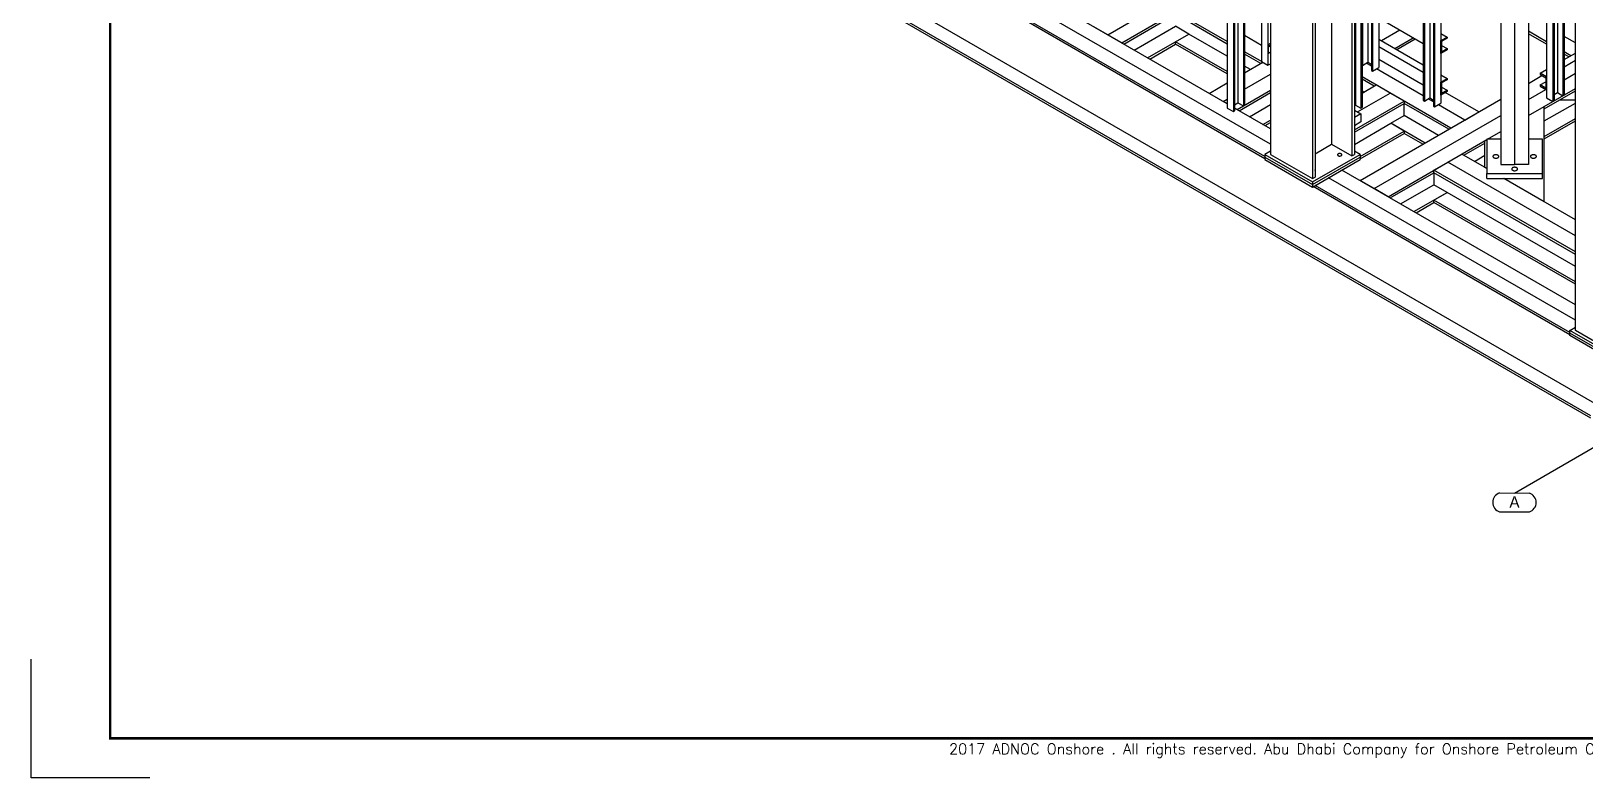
# Model space of a CAD drawing. Header units: millimetres. Extents: x 0 to 16187, y -20471 to 6290.
# Drawn here: x 0 to 589, y 5080 to 5364 of the extents above; entities that cross this region are included whole.
import ezdxf
from ezdxf.enums import TextEntityAlignment as Align

# ---------------------------------------------------------------- set-up
doc = ezdxf.new("R2010")
doc.units = ezdxf.units.MM
doc.layers.add('BORDER1', color=3, linetype='Continuous')
doc.layers.add('BORDER2', color=7, linetype='Continuous')
doc.styles.add('ROMANC', font='ROMANC', dxfattribs={"height": 5})
doc.styles.add('ROMANS', font='ROMANS.shx', dxfattribs={"width": 0.8})
doc.styles.add('ROMANT', font='ROMANT', dxfattribs={"height": 4})

# ---------------------------------------------------------------- blocks, each defined once
blk = doc.blocks.new('*U609')
at = {"layer": 'BORDER1', "color": 154, "true_color": 0x1859a9, "const_width": 1}
blk.add_lwpolyline([(1.81, 811), (1144, 811), (1144, 0), (0, 0), (0, 811)], close=True, dxfattribs=at)
at = {"layer": 'BORDER2'}
blk.add_lwpolyline([(15, -15), (-30, -15), (-30, 30)], dxfattribs=at)
at = {"layer": 'BORDER2', "color": 154, "true_color": 0x1859a9, "style": 'ROMANS'}
blk.add_text('2017 ADNOC Onshore . All rights reserved. Abu Dhabi Company for Onshore Petroleum Operations Ltd. Restricted Circulation', height=4, dxfattribs=at).set_placement((489.5, -2), align=Align.TOP_CENTER)
at = {"layer": 'BORDER2', "flags": 8}
for tag, height, style, p in [('REV-A', 3.24, 'ROMANS', (986.93, 140.25)), ('RE-A', 8.06, 'ROMANT', (1084.63, 7.17))]:
    blk.add_attdef(tag, text='', height=height, dxfattribs=dict(at, style=style)).set_placement(p, align=Align.CENTER)
at = {"layer": 'BORDER2', "style": 'ROMANS', "width": 3.830216}
blk.add_attdef('DATE-A', text='', height=3.24, dxfattribs=at).set_placement((995.51, 140.25), (1008.51, 140.25), align=Align.FIT)
at = {"layer": 'BORDER2'}
for tag, height, style, p in [('DRN-A', 3.24, 'ROMANS', (1018.38, 140.25)), ('CHD-A', 3.24, 'ROMANS', (1032.35, 140.25)), ('APD-A', 3.24, 'ROMANS', (1046.64, 140.25)), ('CONS_CONT_VEND', 4.2, 'ROMANC', (1061.39, 72.83))]:
    blk.add_attdef(tag, text='', height=height, dxfattribs=dict(at, style=style)).set_placement(p, align=Align.CENTER)
at = {"layer": 'BORDER2', "style": 'ROMANS', "width": 0.8}
for tag, p, height in [('1:X', (997.23, 122.55), 3.5), ('LOC', (1042.74, 122.55), 3.5), ('PROJ_NO', (1118.64, 122.55), 3.5), ('CONS_DRG_NO', (1011, 63), 3)]:
    blk.add_attdef(tag, p, '', height=height, dxfattribs=at)
at = {"layer": 'BORDER2', "lineweight": 30, "width": 0.8, "flags": 104}
blk.add_attdef('COMMENTS-A', text='', height=2.2, dxfattribs=at).set_placement((1055.21, 142.07), align=Align.MIDDLE_LEFT)
at = {"layer": 'BORDER2', "style": 'ROMANS', "width": 0.8}
for tag, p in [('PROJECT_TITLE_1', (1061.07, 55.35)), ('PROJECT_TITLE_2', (1061.07, 49.3))]:
    blk.add_attdef(tag, text='', height=3.5, dxfattribs=at).set_placement(p, align=Align.MIDDLE)
at = {"layer": 'BORDER2', "style": 'ROMANT', "width": 0.8}
for tag, p in [('DRG_TITLE_1', (1061.07, 36.31)), ('DRG_TITLE_2', (1061.07, 28.31)), ('DRG_TITLE_3', (1061.07, 20.31))]:
    blk.add_attdef(tag, text='', height=5, dxfattribs=at).set_placement(p, align=Align.CENTER)
at = {"layer": 'BORDER2', "style": 'ROMANT'}
for tag, p in [('AR', (995, 7.17)), ('PA', (1011.74, 7.17)), ('DC', (1028.45, 7.17)), ('TS', (1120.84, 7.17))]:
    blk.add_attdef(tag, p, '', height=8.06, dxfattribs=at)
for tag, p in [('SRNO', (1074.7, 7.17)), ('SH', (1115.8, 7.18))]:
    blk.add_attdef(tag, text='', height=8.06, dxfattribs=at).set_placement(p, align=Align.RIGHT)
at = {"layer": 'BORDER2', "style": 'ROMANS', "flags": 2}
blk.add_attdef('TB_VERSION', text='', height=2, dxfattribs=at).set_placement((1, -1), align=Align.TOP_LEFT)

msp = doc.modelspace()

# ---------------------------------------------------------------- linework, layer by layer
at = {"color": 7, "linetype": 'Continuous', "lineweight": 25}
for p, q in [((470.07425, 5525.36852), (470.07425, 5316.90545)), ((485.98416, 5516.18393), (485.98416, 5307.72086)), ((486.99178, 5516.76562), (486.99178, 5308.30255)), ((501.89406, 5510.18365), (501.89406, 5316.90545)), ((500.88643, 5509.69634), (500.88643, 5316.32376)), ((585.68621, 5250.16409), (585.68621, 5458.62716)), ((493.22316, 5454.34539), (493.22316, 5320.74767)), ((467.95293, 5315.28238), (282.94716, 5422.08394)), ((467.95293, 5316.17036), (283.71626, 5422.52793)), ((470.07425, 5320.77491), (288.765, 5425.44251)), ((557.3934, 5411.70659), (557.3934, 5313.10929)), ((562.6434, 5411.70659), (562.6434, 5313.10929)), ((567.8934, 5411.70659), (567.8934, 5313.10929)), ((453.58099, 5336.12542), (329.58981, 5407.704)), ((591.49863, 5217.75), (276.84318, 5399.39673)), ((591.49863, 5216.86202), (276.84318, 5398.50874)), ((596.30872, 5220.52681), (281.65328, 5402.17353)), ((457.71756, 5386.93052), (457.71756, 5336.52954)), ((527.9863, 5388.0021), (527.9863, 5337.35615)), ((528.41056, 5387.75718), (528.41056, 5337.11123)), ((530.47885, 5388.95117), (530.47885, 5338.30523)), ((534.61543, 5386.93056), (534.61543, 5336.28462)), ((453.58099, 5384.90991), (453.58099, 5334.50893)), ((455.96747, 5383.53222), (455.96747, 5333.13124)), ((456.39174, 5383.77715), (456.39174, 5333.37617)), ((459.78585, 5385.73653), (459.78585, 5335.33554)), ((460.21011, 5385.98145), (460.21011, 5335.58047)), ((531.80468, 5385.7978), (531.80468, 5335.15185)), ((532.22894, 5385.55287), (532.22894, 5334.90693)), ((469.06663, 5374.86501), (469.06663, 5350.73504)), ((508.31105, 5374.86565), (508.31105, 5348.71443)), ((508.73532, 5375.11058), (508.73532, 5348.46951)), ((511.1218, 5376.48827), (511.1218, 5349.8472)), ((574.76141, 5376.79492), (574.76141, 5338.33584)), ((577.1479, 5375.41723), (577.1479, 5336.95816)), ((577.57216, 5375.66215), (577.57216, 5337.20308)), ((578.89799, 5378.81553), (578.89799, 5340.35645)), ((580.96627, 5377.62153), (580.96627, 5339.16246)), ((581.39054, 5377.86645), (581.39054, 5339.40738)), ((408.31201, 5362.25864), (428.70851, 5374.03329)), ((413.61531, 5359.19711), (436.39829, 5372.34945)), ((414.41094, 5358.73781), (434.01181, 5370.05315)), ((453.58099, 5359.67471), (434.01181, 5370.97176)), ((453.58099, 5358.7561), (434.01181, 5370.05315)), ((466.68014, 5373.48732), (466.68014, 5352.11273)), ((502.26529, 5374.07015), (502.26529, 5335.61108)), ((504.33358, 5372.87616), (504.33358, 5334.41709)), ((504.75784, 5373.12108), (504.75784, 5334.66201)), ((504.91694, 5372.90628), (504.91694, 5350.67381)), ((506.98523, 5374.10027), (506.98523, 5351.86781)), ((511.1218, 5368.70929), (527.9863, 5358.97362)), ((408.31201, 5362.25864), (403.00871, 5365.32017)), ((418.36336, 5356.45612), (434.01181, 5365.48978)), ((423.42801, 5353.53236), (439.07646, 5362.56602)), ((439.07646, 5362.56602), (434.01181, 5365.48978)), ((434.01181, 5359.64225), (439.07646, 5362.56602)), ((453.58099, 5354.19273), (439.07646, 5362.56602)), ((512.10564, 5360.05713), (519.10752, 5364.09923)), ((534.61543, 5362.80133), (537.00191, 5361.42365)), ((574.76141, 5359.64225), (567.8934, 5363.60708)), ((574.76141, 5358.72365), (567.8934, 5362.68847)), ((413.61531, 5359.19711), (408.31201, 5362.25864)), ((424.22364, 5353.07306), (434.01181, 5358.72365)), ((453.58099, 5348.34521), (434.01181, 5359.64225)), ((434.01181, 5358.72365), (434.01181, 5359.64225)), ((453.58099, 5347.4266), (434.01181, 5358.72365)), ((466.68014, 5358.23579), (460.21011, 5361.97086)), ((469.06663, 5358.51259), (470.07425, 5359.09428)), ((469.06663, 5358.51259), (469.06663, 5355.45057)), ((470.07425, 5357.9309), (469.06663, 5358.51259)), ((469.27876, 5358.14517), (470.07425, 5357.68594)), ((469.27876, 5355.3281), (469.27876, 5358.14517)), ((511.1218, 5360.62509), (527.9863, 5350.88942)), ((511.1218, 5357.86971), (527.9863, 5348.13405)), ((517.17029, 5357.13337), (524.17217, 5361.17547)), ((517.96591, 5356.67407), (524.9678, 5360.71617)), ((534.61543, 5360.04596), (537.00191, 5361.42365)), ((534.61543, 5355.14671), (534.61543, 5360.04596)), ((537.00191, 5360.93372), (534.93362, 5359.73972)), ((534.93362, 5359.73972), (534.93362, 5355.82033)), ((534.93362, 5358.20832), (537.00191, 5357.01432)), ((534.93362, 5355.82033), (537.00191, 5357.01432)), ((537.00191, 5361.42365), (537.00191, 5360.93372)), ((537.00191, 5357.01432), (537.00191, 5356.5244)), ((585.68621, 5359.18303), (581.39054, 5361.66286)), ((467.15744, 5351.83719), (460.21011, 5355.8478)), ((466.36181, 5351.37789), (460.21011, 5354.92919)), ((460.21011, 5347.82659), (467.15744, 5351.83719)), ((466.68014, 5352.11273), (469.06663, 5350.73504)), ((469.06663, 5355.45057), (469.27876, 5355.3281)), ((469.06663, 5350.73504), (470.07425, 5351.31673)), ((469.27876, 5355.3281), (470.07425, 5355.78733)), ((504.91694, 5350.67381), (506.98523, 5351.86781)), ((508.31105, 5350.42889), (506.40186, 5351.53104)), ((506.98523, 5351.86781), (508.31105, 5351.10243)), ((511.1218, 5352.97047), (527.9863, 5343.2348)), ((537.00191, 5356.5244), (534.61543, 5355.14671)), ((583.93341, 5354.34737), (581.39054, 5355.81534)), ((581.39054, 5352.87941), (585.68621, 5355.35925)), ((583.13778, 5353.88807), (581.39054, 5354.89673)), ((581.39054, 5350.12403), (585.68621, 5352.60387)), ((462.40939, 5349.0962), (460.21011, 5350.36582)), ((460.21011, 5341.70353), (470.07425, 5347.39797)), ((504.75784, 5350.76566), (504.91694, 5350.67381)), ((538.48683, 5326.88572), (504.75784, 5346.35705)), ((509.37158, 5342.77499), (504.75784, 5345.43845)), ((508.31105, 5348.71443), (508.73532, 5348.46951)), ((508.73532, 5348.46951), (511.1218, 5349.8472)), ((527.9863, 5339.07061), (510.22024, 5349.32674)), ((534.61543, 5347.06251), (537.00191, 5345.68482)), ((534.61543, 5344.30713), (537.00191, 5345.68482)), ((537.00191, 5345.1949), (534.93362, 5344.0009)), ((537.00191, 5345.68482), (537.00191, 5345.1949)), ((567.8934, 5343.86177), (573.01237, 5346.81689)), ((572.37493, 5347.67481), (574.76141, 5349.05249)), ((574.76141, 5346.29712), (572.37493, 5347.67481)), ((572.37493, 5347.67481), (572.37493, 5347.18488)), ((572.37493, 5347.18488), (574.44321, 5345.99088)), ((574.44321, 5345.99088), (574.44321, 5342.07149)), ((574.76141, 5341.39787), (574.76141, 5346.29712)), ((581.39054, 5345.22479), (585.68621, 5347.70463)), ((446.76094, 5340.06255), (453.58099, 5343.99968)), ((452.06424, 5337.00102), (446.76094, 5340.06255)), ((457.36754, 5333.93949), (470.07425, 5341.27491)), ((458.16317, 5333.48018), (470.07425, 5340.35631)), ((503.06191, 5333.00943), (515.47051, 5340.17276)), ((504.75784, 5340.11153), (510.16721, 5343.23429)), ((505.41916, 5340.4933), (504.75784, 5340.87507)), ((515.47051, 5340.17276), (510.16721, 5343.23429)), ((520.77381, 5337.11123), (515.47051, 5340.17276)), ((534.61543, 5339.40789), (534.61543, 5344.30713)), ((537.00191, 5340.78558), (534.61543, 5339.40789)), ((534.93362, 5344.0009), (534.93362, 5340.0815)), ((534.93362, 5342.4695), (537.00191, 5341.2755)), ((534.93362, 5340.0815), (537.00191, 5341.2755)), ((549.09344, 5333.00878), (536.31204, 5340.38732)), ((537.00191, 5341.2755), (537.00191, 5340.78558)), ((567.8934, 5331.61565), (585.68621, 5341.88722)), ((567.8934, 5337.73871), (574.49668, 5341.5507)), ((572.37493, 5343.26549), (574.44321, 5344.45948)), ((572.37493, 5343.26549), (572.37493, 5342.77556)), ((574.44321, 5342.07149), (572.37493, 5343.26549)), ((572.37493, 5342.77556), (574.76141, 5341.39787)), ((573.8934, 5334.16076), (585.68621, 5340.96861)), ((577.57216, 5339.59107), (578.89799, 5340.35645)), ((578.89799, 5340.35645), (580.96627, 5339.16246)), ((580.96627, 5339.16246), (581.39054, 5339.40738)), ((452.06424, 5337.00102), (453.58099, 5337.87661)), ((453.58099, 5336.12542), (452.06424, 5337.00102)), ((453.58099, 5334.50893), (455.96747, 5333.13124)), ((455.96747, 5333.13124), (456.39174, 5333.37617)), ((456.39174, 5335.76416), (457.71756, 5336.52954)), ((457.36754, 5333.93949), (456.39174, 5334.50281)), ((470.07425, 5326.60406), (456.39174, 5334.50281)), ((457.71756, 5336.52954), (459.78585, 5335.33554)), ((459.78585, 5335.33554), (460.21011, 5335.58047)), ((462.11559, 5331.1985), (470.07425, 5335.79293)), ((501.89406, 5326.21218), (520.77381, 5337.11123)), ((501.89406, 5325.29358), (520.77381, 5336.19262)), ((501.89406, 5335.39678), (502.26529, 5335.61108)), ((501.89406, 5333.68361), (504.33358, 5332.27531)), ((502.26529, 5335.61108), (504.33358, 5334.41709)), ((504.03659, 5306.99802), (557.3934, 5337.80025)), ((504.33358, 5334.41709), (504.75784, 5334.66201)), ((520.77381, 5337.11123), (520.77381, 5336.19262)), ((520.77381, 5331.62925), (520.77381, 5336.19262)), ((537.69121, 5326.42642), (520.77381, 5336.19262)), ((527.9863, 5337.35615), (528.41056, 5337.11123)), ((528.41056, 5337.11123), (530.47885, 5338.30523)), ((531.80468, 5336.86631), (529.89549, 5337.96846)), ((530.47885, 5338.30523), (531.80468, 5337.53985)), ((531.80468, 5335.15185), (532.22894, 5334.90693)), ((532.22894, 5334.90693), (534.61543, 5336.28462)), ((543.79014, 5329.94725), (533.71386, 5335.76416)), ((567.8934, 5331.61565), (573.8934, 5335.07937)), ((573.8934, 5329.59739), (585.68621, 5336.40524)), ((573.8934, 5298.97581), (573.8934, 5335.07937)), ((574.76141, 5338.33584), (577.1479, 5336.95816)), ((577.1479, 5336.95816), (577.57216, 5337.20308)), ((579.8706, 5337.61133), (585.68621, 5337.61133)), ((467.18025, 5328.27473), (470.07425, 5329.94541)), ((467.97587, 5327.81543), (470.07425, 5329.0268)), ((504.33358, 5332.27531), (501.89406, 5330.867)), ((504.33358, 5329.21328), (501.89406, 5327.80498)), ((501.89406, 5320.7302), (515.70916, 5328.70549)), ((504.33358, 5332.27531), (504.33358, 5329.21328)), ((509.33989, 5303.93649), (557.3934, 5331.67719)), ((515.70916, 5328.70549), (520.77381, 5331.62925)), ((520.77381, 5325.78173), (515.70916, 5328.70549)), ((528.67413, 5321.22097), (515.70916, 5328.70549)), ((533.73879, 5324.14473), (520.77381, 5331.62925)), ((538.48683, 5326.88572), (543.79014, 5329.94725)), ((543.79014, 5329.94725), (549.09344, 5333.00878)), ((573.8934, 5323.74987), (585.68621, 5330.55772)), ((573.8934, 5322.83126), (585.68621, 5329.63911)), ((504.01538, 5316.10729), (520.77381, 5325.78173)), ((504.01538, 5315.18868), (520.77381, 5324.86312)), ((514.64319, 5300.87496), (552.1434, 5322.52336)), ((520.77381, 5325.78173), (520.77381, 5324.86312)), ((527.87851, 5320.76166), (520.77381, 5324.86312)), ((551.3934, 5322.0904), (552.1434, 5322.52336)), ((551.3934, 5311.96479), (551.3934, 5322.0904)), ((557.3934, 5322.63453), (552.1434, 5322.63453)), ((552.1434, 5322.63453), (552.1434, 5309.64556)), ((552.33597, 5322.63453), (557.3934, 5325.55413)), ((573.1434, 5322.63453), (567.8934, 5322.63453)), ((573.1434, 5309.64556), (573.1434, 5322.63453)), ((470.07425, 5318.13006), (467.95293, 5316.90545)), ((467.95293, 5316.90545), (485.98416, 5306.49625)), ((467.95293, 5316.90545), (467.95293, 5315.9256)), ((467.95293, 5315.9256), (485.98416, 5305.5164)), ((467.95293, 5315.9256), (467.95293, 5314.94575)), ((470.07425, 5316.90545), (485.98416, 5307.72086)), ((485.98416, 5306.49625), (504.01538, 5316.90545)), ((485.98416, 5305.5164), (504.01538, 5315.9256)), ((486.99178, 5317.15037), (493.22316, 5320.74767)), ((493.22316, 5320.74767), (500.88643, 5316.32376)), ((500.88643, 5316.32376), (501.89406, 5316.90545)), ((504.01538, 5316.90545), (501.89406, 5318.13006)), ((504.01538, 5316.90545), (504.01538, 5315.9256)), ((504.01538, 5315.9256), (504.01538, 5314.94575)), ((537.32011, 5313.96606), (542.62341, 5317.02759)), ((552.1434, 5311.53182), (542.62341, 5317.02759)), ((543.41903, 5316.56829), (551.3934, 5321.17179)), ((547.37146, 5314.2866), (551.3934, 5316.60842)), ((467.95293, 5314.94575), (485.98416, 5304.53655)), ((485.98416, 5304.53655), (504.01538, 5314.94575)), ((585.68621, 5259.8627), (497.1423, 5310.97801)), ((515.43882, 5300.41565), (532.01681, 5309.98592)), ((532.01681, 5310.90453), (537.32011, 5313.96606)), ((532.01681, 5309.98592), (532.01681, 5310.90453)), ((585.68621, 5279.92184), (532.01681, 5310.90453)), ((585.68621, 5279.00324), (532.01681, 5309.98592)), ((532.01681, 5309.98592), (532.01681, 5305.42255)), ((585.68621, 5286.0449), (537.32011, 5313.96606)), ((552.1434, 5311.53182), (551.3934, 5311.96479)), ((552.1434, 5309.64556), (573.1434, 5309.64556)), ((552.1434, 5307.80834), (552.1434, 5309.64556)), ((557.3934, 5313.10929), (562.6434, 5313.10929)), ((567.8934, 5313.10929), (562.6434, 5313.10929)), ((573.1434, 5307.80834), (573.1434, 5309.64556)), ((485.98416, 5307.72086), (486.99178, 5308.30255)), ((485.98416, 5306.49625), (485.98416, 5305.5164)), ((485.98416, 5305.5164), (485.98416, 5304.53655)), ((583.56489, 5248.54101), (486.27571, 5304.70486)), ((583.56489, 5249.429), (487.04482, 5305.14885)), ((585.68621, 5254.03354), (492.09356, 5308.06343)), ((509.33989, 5303.93649), (504.03659, 5306.99802)), ((514.64319, 5300.87496), (509.33989, 5303.93649)), ((519.39124, 5298.13397), (532.01681, 5305.42255)), ((537.08146, 5302.49879), (532.01681, 5305.42255)), ((552.1434, 5307.80834), (573.1434, 5307.80834)), ((573.8934, 5298.97581), (558.59335, 5307.80834)), ((585.68621, 5292.16797), (558.59335, 5307.80834)), ((524.4559, 5295.21021), (537.08146, 5302.49879)), ((525.25152, 5294.7509), (532.01681, 5298.65642)), ((532.01681, 5299.57503), (537.08146, 5302.49879)), ((585.68621, 5268.59234), (532.01681, 5299.57503)), ((532.01681, 5298.65642), (532.01681, 5299.57503)), ((585.68621, 5267.67373), (532.01681, 5298.65642)), ((585.68621, 5274.43986), (537.08146, 5302.49879)), ((583.56489, 5250.16409), (585.68621, 5251.3887)), ((601.59611, 5239.75488), (583.56489, 5250.16409)), ((583.56489, 5249.18424), (583.56489, 5250.16409)), ((583.56489, 5248.20439), (583.56489, 5249.18424)), ((601.59611, 5238.77503), (583.56489, 5249.18424)), ((601.59611, 5237.79519), (583.56489, 5248.20439)), ((601.59611, 5240.9795), (585.68621, 5250.16409)), ((562.56618, 5188.50136), (601.59611, 5211.03286)), ((556.90113, 5181.41331), (568.24794, 5181.36382))]:
    msp.add_line(p, q, dxfattribs=at)
at = {"ltscale": 0.2}
msp.add_line((556.90775, 5188.53059), (568.22461, 5188.47212), dxfattribs=at)
at = {"color": 7, "linetype": 'Continuous', "lineweight": 25, "flags": 128}
for points in [[(495.71571, 5316.43091), (495.82925, 5316.37619), (495.95789, 5316.33405), (496.0975, 5316.30585), (496.24358, 5316.2925), (496.39145, 5316.29441), (496.53635, 5316.31154), (496.67362, 5316.34333), (496.79885, 5316.38875), (496.90802, 5316.44636), (496.99762, 5316.51429), (497.06477, 5316.59037), (497.10731, 5316.67215), (497.12387, 5316.75699), (497.11392, 5316.84218), (497.07778, 5316.92498), (497.01661, 5317.00272), (496.93238, 5317.07291), (496.8278, 5317.13328), (496.70622, 5317.18191), (496.57156, 5317.21722), (496.42813, 5317.23808), (496.28057, 5317.24382), (496.13359, 5317.23426), (495.99193, 5317.20971), (495.86015, 5317.17094), (495.74247, 5317.11922), (495.64269, 5317.0562), (495.564, 5316.9839), (495.50893, 5316.90465), (495.47926, 5316.82101), (495.47595, 5316.73564), (495.49908, 5316.65131), (495.54793, 5316.57072), (495.62092, 5316.49646), (495.71571, 5316.43091)], [(555.5184, 5316.7895), (555.34667, 5316.78188), (555.17896, 5316.75923), (555.01921, 5316.72206), (554.87116, 5316.67125), (554.73829, 5316.60799), (554.62369, 5316.53376), (554.53007, 5316.4503), (554.45961, 5316.35957), (554.41398, 5316.2637), (554.39422, 5316.16492), (554.40082, 5316.06557), (554.43361, 5315.96796), (554.49183, 5315.87438), (554.57411, 5315.78703), (554.67853, 5315.70795), (554.80262, 5315.639), (554.9435, 5315.5818), (555.09785, 5315.53768), (555.26206, 5315.50768), (555.43228, 5315.4925), (555.60452, 5315.4925), (555.77473, 5315.50768), (555.93894, 5315.53768), (556.09329, 5315.5818), (556.23417, 5315.639), (556.35827, 5315.70795), (556.46268, 5315.78703), (556.54496, 5315.87438), (556.60318, 5315.96796), (556.63597, 5316.06557), (556.64257, 5316.16492), (556.62282, 5316.2637), (556.57718, 5316.35957), (556.50672, 5316.4503), (556.4131, 5316.53376), (556.29851, 5316.60799), (556.16563, 5316.67125), (556.01758, 5316.72206), (555.85783, 5316.75923), (555.69013, 5316.78188), (555.5184, 5316.7895)], [(569.7684, 5316.7895), (569.59667, 5316.78188), (569.42896, 5316.75923), (569.26921, 5316.72206), (569.12116, 5316.67125), (568.98829, 5316.60799), (568.87369, 5316.53376), (568.78007, 5316.4503), (568.70961, 5316.35957), (568.66398, 5316.2637), (568.64422, 5316.16492), (568.65082, 5316.06557), (568.68361, 5315.96796), (568.74183, 5315.87438), (568.82411, 5315.78703), (568.92853, 5315.70795), (569.05262, 5315.639), (569.1935, 5315.5818), (569.34785, 5315.53768), (569.51206, 5315.50768), (569.68228, 5315.4925), (569.85452, 5315.4925), (570.02473, 5315.50768), (570.18894, 5315.53768), (570.34329, 5315.5818), (570.48417, 5315.639), (570.60827, 5315.70795), (570.71268, 5315.78703), (570.79496, 5315.87438), (570.85318, 5315.96796), (570.88597, 5316.06557), (570.89257, 5316.16492), (570.87282, 5316.2637), (570.82718, 5316.35957), (570.75672, 5316.4503), (570.6631, 5316.53376), (570.54851, 5316.60799), (570.41563, 5316.67125), (570.26758, 5316.72206), (570.10783, 5316.75923), (569.94013, 5316.78188), (569.7684, 5316.7895)], [(562.6434, 5312.02687), (562.47167, 5312.01926), (562.30396, 5311.99661), (562.14421, 5311.95944), (561.99616, 5311.90863), (561.86329, 5311.84537), (561.74869, 5311.77114), (561.65507, 5311.68768), (561.58461, 5311.59695), (561.53898, 5311.50107), (561.51922, 5311.4023), (561.52582, 5311.30294), (561.55861, 5311.20533), (561.61683, 5311.11175), (561.69911, 5311.0244), (561.80353, 5310.94533), (561.92762, 5310.87638), (562.0685, 5310.81918), (562.22285, 5310.77506), (562.38706, 5310.74506), (562.55728, 5310.72988), (562.72952, 5310.72988), (562.89973, 5310.74506), (563.06394, 5310.77506), (563.21829, 5310.81918), (563.35917, 5310.87638), (563.48327, 5310.94533), (563.58768, 5311.0244), (563.66996, 5311.11175), (563.72818, 5311.20533), (563.76097, 5311.30294), (563.76757, 5311.4023), (563.74782, 5311.50107), (563.70218, 5311.59695), (563.63172, 5311.68768), (563.5381, 5311.77114), (563.42351, 5311.84537), (563.29063, 5311.90863), (563.14258, 5311.95944), (562.98283, 5311.99661), (562.81513, 5312.01926), (562.6434, 5312.02687)]]:
    msp.add_lwpolyline(points, dxfattribs=at)
at = {"color": 7, "linetype": 'Continuous', "lineweight": 25}
msp.add_arc((486.74605, 5310.95077), 0.30024, 324.93036024, 35.06963976, dxfattribs=at)
at = {"ltscale": 0.2}
for centre, radius, start, end in [((558.05537, 5184.97088), 3.74013, 107.86897901, 252.02455402), ((567.06647, 5184.91413), 3.74173, 287.96508833, 71.9696973)]:
    msp.add_arc(centre, radius, start, end, dxfattribs=at)

# ---------------------------------------------------------------- block references
at = {"layer": 'BORDER1'}
msp.add_blockref('*U609', (30, 5095.49056), dxfattribs=at)

# ---------------------------------------------------------------- texts
at = {"color": 7, "linetype": 'Continuous', "lineweight": 25}
msp.add_text('A', height=4.36629, rotation=359.95367765, dxfattribs=at).set_placement((560.62462, 5182.92035))

doc.saveas('drawing.dxf')
